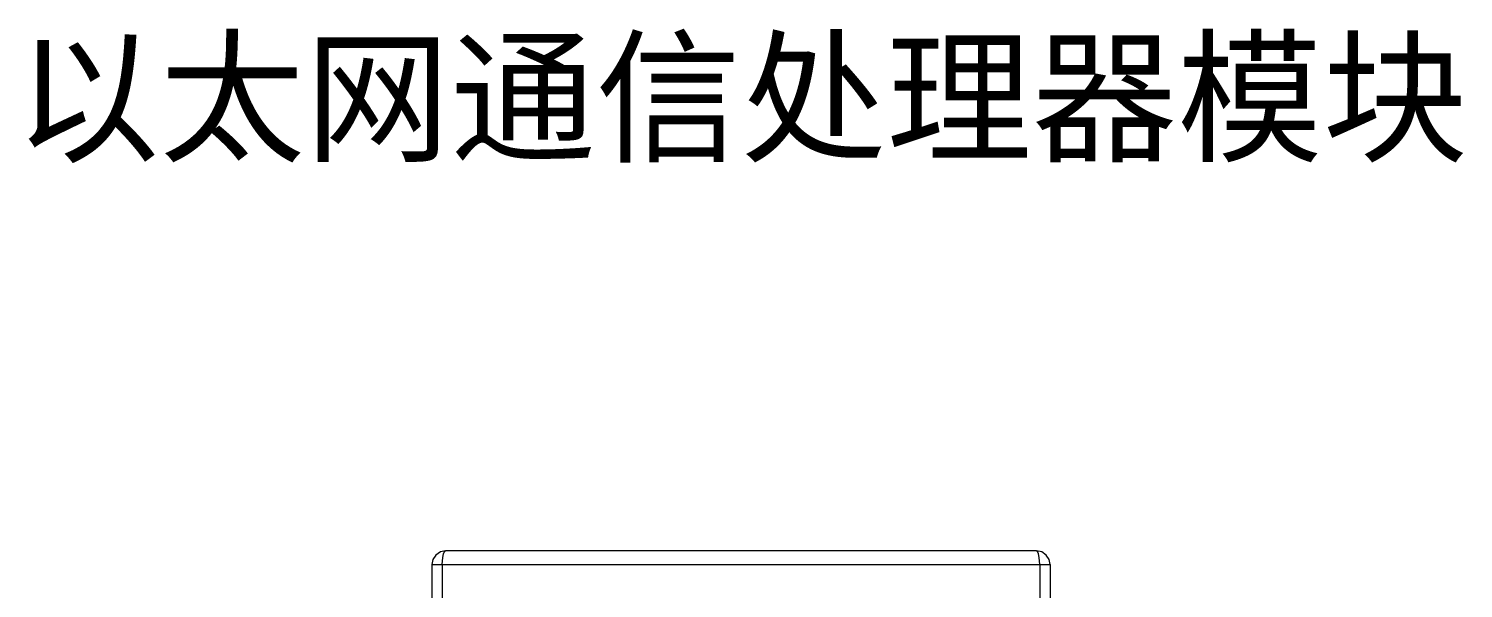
# Model space of a CAD drawing. Header units: millimetres. Extents: x 33157 to 59611, y -29750 to 1750.
# Drawn here: x 54055.6 to 54139.8, y -3044.7 to -3011.8 of the extents above; entities that cross this region are included whole.
import ezdxf

# ---------------------------------------------------------------- set-up
doc = ezdxf.new("R2010")
doc.units = ezdxf.units.MM
doc.layers.get('0').update_dxf_attribs({"lineweight": 18})
doc.layers.add('细实线', color=7, linetype='Continuous', lineweight=20)
doc.styles.add('WMF-宋体0', font='')
doc.styles.get('WMF-宋体0').set_extended_font_data('宋体')

msp = doc.modelspace()

# ---------------------------------------------------------------- linework, layer by layer
at = {"lineweight": 9}
for p, q in [((54079.28, -3043.278), (54079.28, -3208)), ((54079.895, -3043.278), (54079.895, -3107.761)), ((54114.933, -3043.278), (54114.933, -3107.761)), ((54115.547, -3043.278), (54115.547, -3170.694))]:
    msp.add_line(p, q, dxfattribs=at)
for points, knots in [([(54080.084, -3042.475), (54080.084, -3042.475), (54079.781, -3042.532), (54079.781, -3042.532), (54079.781, -3042.532), (54079.517, -3042.711), (54079.517, -3042.711), (54079.517, -3042.711), (54079.347, -3042.966), (54079.347, -3042.966), (54079.347, -3042.966), (54079.28, -3043.278), (54079.28, -3043.278)], [0, 0, 0, 0, 154053.980334, 154053.980334, 154053.980334, 308107.960669, 308107.960669, 308107.960669, 462161.941003, 462161.941003, 462161.941003, 616215.921337, 616215.921337, 616215.921337, 616215.921337]), ([(54079.895, -3043.278), (54079.895, -3043.278), (54079.923, -3042.853), (54079.923, -3042.853), (54079.923, -3042.853), (54079.961, -3042.645), (54079.961, -3042.645), (54079.961, -3042.645), (54080.008, -3042.541), (54080.008, -3042.541), (54080.008, -3042.541), (54080.084, -3042.475), (54080.084, -3042.475)], [0, 0, 0, 0, 154055.127877, 154055.127877, 154055.127877, 308110.255754, 308110.255754, 308110.255754, 462165.383631, 462165.383631, 462165.383631, 616220.511508, 616220.511508, 616220.511508, 616220.511508]), ([(54115.547, -3043.278), (54115.547, -3043.278), (54115.481, -3042.966), (54115.481, -3042.966), (54115.481, -3042.966), (54115.311, -3042.711), (54115.311, -3042.711), (54115.311, -3042.711), (54115.046, -3042.532), (54115.046, -3042.532), (54115.046, -3042.532), (54114.744, -3042.475), (54114.744, -3042.475)], [0, 0, 0, 0, 154152.919773, 154152.919773, 154152.919773, 308305.839546, 308305.839546, 308305.839546, 462458.75932, 462458.75932, 462458.75932, 616611.679093, 616611.679093, 616611.679093, 616611.679093]), ([(54114.933, -3043.278), (54114.933, -3043.278), (54114.905, -3042.853), (54114.905, -3042.853), (54114.905, -3042.853), (54114.857, -3042.645), (54114.857, -3042.645), (54114.857, -3042.645), (54114.82, -3042.541), (54114.82, -3042.541), (54114.82, -3042.541), (54114.744, -3042.475), (54114.744, -3042.475)], [0, 0, 0, 0, 154151.646246, 154151.646246, 154151.646246, 308303.292493, 308303.292493, 308303.292493, 462454.938739, 462454.938739, 462454.938739, 616606.584986, 616606.584986, 616606.584986, 616606.584986])]:
    msp.add_open_spline(points, degree=3, knots=knots, dxfattribs=at)
for points in [[(54114.744, -3042.475), (54114.744, -3042.475), (54080.084, -3042.475), (54080.084, -3042.475)], [(54079.28, -3043.278), (54079.28, -3043.278), (54115.547, -3043.278), (54115.547, -3043.278)]]:
    msp.add_open_spline(points, degree=3, dxfattribs=at)

# ---------------------------------------------------------------- texts
at = {"layer": '细实线', "insert": (54097.414, -3016.225), "char_height": 6.25, "width": 149.29046, "attachment_point": 5, "style": 'WMF-宋体0'}
msp.add_mtext('\\pxqc;以太网通信处理器模块', dxfattribs=at)

doc.saveas('drawing.dxf')
